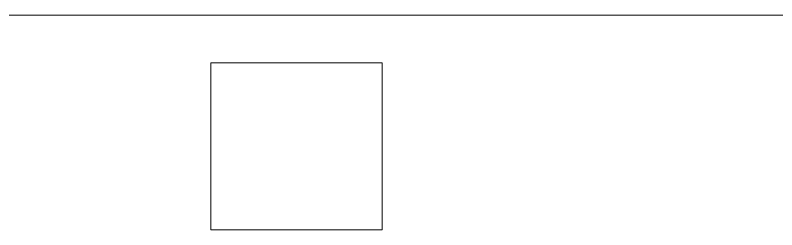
# Model space of a CAD drawing. Header units: millimetres. Extents: x 469 to 651, y 431 to 523.
# Drawn here: x 609.65 to 625.65, y 518.26 to 522.76 of the extents above; entities that cross this region are included whole.
import ezdxf

# ---------------------------------------------------------------- set-up
doc = ezdxf.new("R2010")
doc.units = ezdxf.units.MM

msp = doc.modelspace()

# ---------------------------------------------------------------- linework, layer by layer
at = {"color": 7, "linetype": 'Continuous', "lineweight": 15}
for p, q in [((556.515, 522.757), (644.555, 522.757)), ((617.355, 521.757), (613.755, 521.757)), ((613.755, 521.757), (613.755, 518.257)), ((617.355, 518.257), (617.355, 521.757)), ((613.755, 518.257), (617.355, 518.257))]:
    msp.add_line(p, q, dxfattribs=at)

doc.saveas('drawing.dxf')
